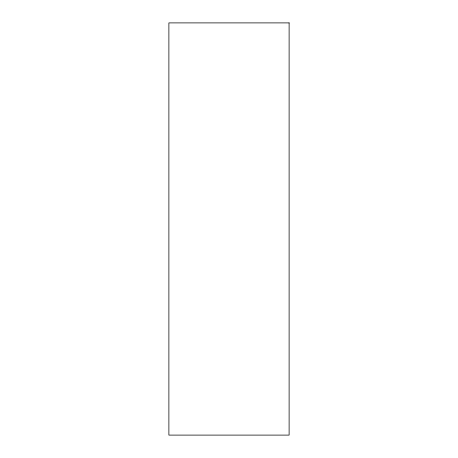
<?xml version="1.0" encoding="UTF-8"?>
<svg xmlns="http://www.w3.org/2000/svg" width="458" height="458" viewBox="0 0 458 458"><rect width="100%" height="100%" fill="white"/><g stroke="black" fill="none" stroke-linecap="round" stroke-linejoin="round"><path stroke-width="0.69" d="M289.113 22.9L168.887 22.9L168.887 435.1L289.113 435.1L289.113 22.9"/></g></svg>
